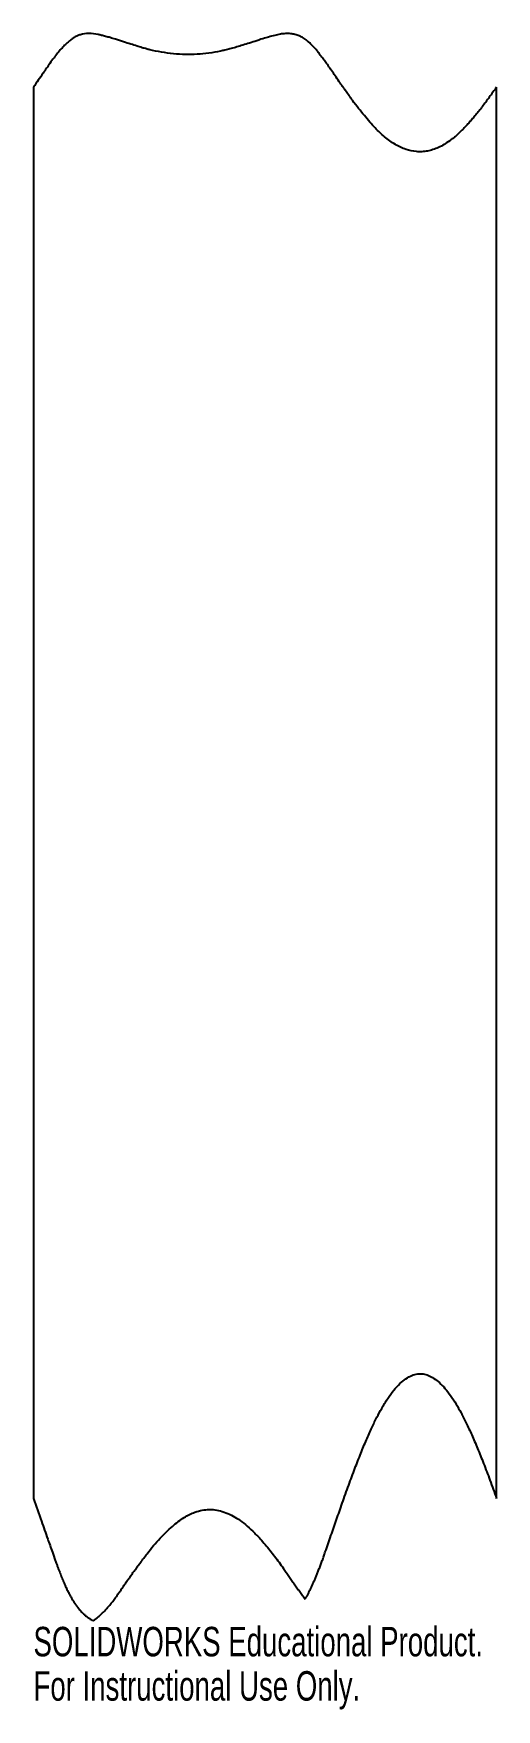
# Model space of a CAD drawing. Header units: inches. Extents: x 7.1 to 10, y -2.1 to 8.8.
import ezdxf

# ---------------------------------------------------------------- set-up
doc = ezdxf.new("R2010")
doc.units = ezdxf.units.IN
doc.header["$MEASUREMENT"] = 0
doc.styles.add('SLDTEXTSTYLE0', font='TXT', dxfattribs={"width": 0.7})

msp = doc.modelspace()

# ---------------------------------------------------------------- linework, layer by layer
at = {"color": 7, "linetype": 'Continuous', "lineweight": 25}
for p, q in [((7.057, 8.416), (7.057, -0.695)), ((10.045, -0.695), (10.045, 8.416))]:
    msp.add_line(p, q, dxfattribs=at)
for points, knots in [([(10.045, 8.416), (10.037, 8.405), (10.022, 8.383), (9.999, 8.351), (9.976, 8.32), (9.954, 8.291), (9.933, 8.263), (9.911, 8.237), (9.891, 8.213), (9.871, 8.19), (9.851, 8.168), (9.832, 8.148), (9.813, 8.129), (9.795, 8.112), (9.778, 8.096), (9.76, 8.082), (9.737, 8.065), (9.708, 8.046), (9.672, 8.026), (9.636, 8.012), (9.6, 8.003), (9.564, 7.998), (9.517, 7.999), (9.458, 8.012), (9.388, 8.045), (9.334, 8.085), (9.292, 8.122), (9.26, 8.154), (9.227, 8.191), (9.191, 8.233), (9.154, 8.28), (9.114, 8.332), (9.073, 8.39), (9.036, 8.443), (9.005, 8.488), (8.981, 8.523), (8.959, 8.554), (8.94, 8.58), (8.923, 8.603), (8.909, 8.622), (8.894, 8.642), (8.876, 8.664), (8.855, 8.686), (8.836, 8.705), (8.815, 8.722), (8.791, 8.738), (8.765, 8.75), (8.738, 8.758), (8.71, 8.762), (8.681, 8.762), (8.649, 8.758), (8.612, 8.75), (8.575, 8.74), (8.532, 8.727), (8.488, 8.712), (8.442, 8.697), (8.399, 8.684), (8.361, 8.673), (8.326, 8.663), (8.294, 8.655), (8.249, 8.644), (8.189, 8.634), (8.113, 8.627), (8.037, 8.626), (7.96, 8.63), (7.883, 8.641), (7.825, 8.652), (7.784, 8.663), (7.756, 8.671), (7.723, 8.681), (7.683, 8.694), (7.636, 8.708), (7.593, 8.723), (7.554, 8.735), (7.524, 8.743), (7.498, 8.75), (7.462, 8.758), (7.416, 8.764), (7.371, 8.759), (7.34, 8.747), (7.32, 8.737), (7.3, 8.723), (7.279, 8.706), (7.257, 8.685), (7.235, 8.662), (7.212, 8.635), (7.188, 8.604), (7.157, 8.56), (7.113, 8.497), (7.078, 8.446), (7.057, 8.416)], [0, 0, 0, 0, 0.011114, 0.021821, 0.032121, 0.042017, 0.05151, 0.060603, 0.069298, 0.077599, 0.085508, 0.093029, 0.100168, 0.106929, 0.113319, 0.119345, 0.125016, 0.136779, 0.147828, 0.15828, 0.168272, 0.177964, 0.187526, 0.206234, 0.226755, 0.249961, 0.260668, 0.272736, 0.286196, 0.30107, 0.317374, 0.33512, 0.35432, 0.374979, 0.387677, 0.39912, 0.409306, 0.418238, 0.425916, 0.43234, 0.437512, 0.446593, 0.454814, 0.4622, 0.468782, 0.476957, 0.484775, 0.492402, 0.500018, 0.507518, 0.516223, 0.526208, 0.537524, 0.547553, 0.562538, 0.575466, 0.587389, 0.598307, 0.608224, 0.617142, 0.625068, 0.645771, 0.666365, 0.686972, 0.70771, 0.728699, 0.750052, 0.755935, 0.763632, 0.773144, 0.784473, 0.797618, 0.81258, 0.822042, 0.830403, 0.837669, 0.843848, 0.860734, 0.875045, 0.880633, 0.88673, 0.893418, 0.900759, 0.908803, 0.917584, 0.927131, 0.937465, 0.949674, 0.970518, 1, 1, 1, 1]), ([(8.811, -1.344), (8.814, -1.339), (8.82, -1.328), (8.829, -1.312), (8.837, -1.294), (8.846, -1.276), (8.855, -1.256), (8.865, -1.236), (8.874, -1.214), (8.883, -1.192), (8.892, -1.169), (8.902, -1.145), (8.911, -1.12), (8.921, -1.094), (8.931, -1.067), (8.943, -1.031), (8.958, -0.987), (8.977, -0.934), (8.995, -0.882), (9.013, -0.83), (9.031, -0.778), (9.057, -0.703), (9.09, -0.611), (9.13, -0.504), (9.168, -0.406), (9.204, -0.319), (9.239, -0.241), (9.271, -0.173), (9.305, -0.11), (9.341, -0.051), (9.38, 0.003), (9.419, 0.046), (9.458, 0.079), (9.497, 0.101), (9.535, 0.111), (9.572, 0.111), (9.608, 0.101), (9.643, 0.081), (9.679, 0.053), (9.715, 0.015), (9.75, -0.031), (9.785, -0.084), (9.818, -0.144), (9.851, -0.21), (9.887, -0.287), (9.924, -0.374), (9.963, -0.471), (10.004, -0.579), (10.031, -0.655), (10.045, -0.695)], [0, 0, 0, 0, 0.006759, 0.013844, 0.021259, 0.029005, 0.037086, 0.045501, 0.054254, 0.063345, 0.072775, 0.082547, 0.09266, 0.103116, 0.113915, 0.125058, 0.145899, 0.166739, 0.18758, 0.208421, 0.229262, 0.250103, 0.296959, 0.34008, 0.379474, 0.415157, 0.447147, 0.47547, 0.500163, 0.528597, 0.553555, 0.575255, 0.594028, 0.610384, 0.625085, 0.638157, 0.651802, 0.666806, 0.683769, 0.703109, 0.725108, 0.749959, 0.774112, 0.802061, 0.833855, 0.869526, 0.909097, 0.952584, 1, 1, 1, 1]), ([(7.057, -0.695), (7.074, -0.744), (7.105, -0.831), (7.145, -0.946), (7.175, -1.03), (7.194, -1.084), (7.205, -1.115), (7.212, -1.135), (7.219, -1.153), (7.226, -1.17), (7.233, -1.187), (7.239, -1.203), (7.246, -1.218), (7.252, -1.233), (7.258, -1.248), (7.264, -1.262), (7.27, -1.275), (7.276, -1.287), (7.282, -1.299), (7.288, -1.311), (7.295, -1.325), (7.305, -1.343), (7.317, -1.362), (7.33, -1.381), (7.342, -1.398), (7.355, -1.414), (7.369, -1.429), (7.383, -1.442), (7.397, -1.454), (7.412, -1.465), (7.427, -1.475), (7.437, -1.48), (7.442, -1.483)], [0, 0, 0, 0, 0.1733224, 0.3100139, 0.4100744, 0.4735041, 0.5003032, 0.5224332, 0.5439036, 0.564715, 0.5848684, 0.6043646, 0.6232046, 0.6413897, 0.6589209, 0.6757997, 0.6920276, 0.7076065, 0.7225382, 0.7368251, 0.7504696, 0.7774566, 0.8034062, 0.8283645, 0.8523833, 0.8755205, 0.8978413, 0.9194179, 0.9403304, 0.9606667, 0.9805223, 1, 1, 1, 1]), ([(7.442, -1.483), (7.445, -1.481), (7.451, -1.477), (7.459, -1.471), (7.468, -1.464), (7.477, -1.457), (7.486, -1.449), (7.495, -1.441), (7.503, -1.433), (7.513, -1.424), (7.522, -1.414), (7.531, -1.404), (7.54, -1.393), (7.549, -1.382), (7.559, -1.371), (7.568, -1.359), (7.578, -1.346), (7.587, -1.333), (7.597, -1.32), (7.608, -1.303), (7.622, -1.284), (7.637, -1.262), (7.652, -1.239), (7.668, -1.217), (7.684, -1.195), (7.699, -1.173), (7.715, -1.152), (7.731, -1.13), (7.756, -1.096), (7.789, -1.052), (7.831, -0.999), (7.873, -0.952), (7.913, -0.911), (7.952, -0.875), (7.99, -0.844), (8.027, -0.818), (8.063, -0.797), (8.102, -0.781), (8.145, -0.769), (8.193, -0.764), (8.24, -0.768), (8.288, -0.781), (8.335, -0.801), (8.381, -0.829), (8.427, -0.864), (8.474, -0.906), (8.516, -0.95), (8.552, -0.991), (8.583, -1.028), (8.613, -1.067), (8.642, -1.106), (8.667, -1.141), (8.687, -1.171), (8.705, -1.196), (8.722, -1.221), (8.74, -1.246), (8.757, -1.271), (8.775, -1.295), (8.793, -1.32), (8.805, -1.336), (8.811, -1.344)], [0, 0, 0, 0, 0.005297, 0.010764, 0.016408, 0.022234, 0.028246, 0.03445, 0.04085, 0.047449, 0.05425, 0.061257, 0.068473, 0.075901, 0.083542, 0.091399, 0.099474, 0.107769, 0.116285, 0.125025, 0.13892, 0.152816, 0.16671, 0.180605, 0.194499, 0.208394, 0.222289, 0.236184, 0.25008, 0.287158, 0.321736, 0.35386, 0.383593, 0.411009, 0.436207, 0.459311, 0.480483, 0.499936, 0.524903, 0.54916, 0.573431, 0.59844, 0.624852, 0.651773, 0.681408, 0.714037, 0.749869, 0.77443, 0.7992, 0.824197, 0.84944, 0.874946, 0.890579, 0.906211, 0.921842, 0.937473, 0.953104, 0.968735, 0.984367, 1, 1, 1, 1])]:
    msp.add_open_spline(points, degree=3, knots=knots, dxfattribs=at)

# ---------------------------------------------------------------- texts
at = {"color": 7, "linetype": 'Continuous', "char_height": 0.1903, "attachment_point": 1, "style": 'SLDTEXTSTYLE0'}
for s, insert in [('SOLIDWORKS Educational Product.', (7.057, -1.523)), ('For Instructional Use Only.', (7.057, -1.809))]:
    msp.add_mtext(s, dxfattribs=dict(at, insert=insert))

doc.saveas('drawing.dxf')
